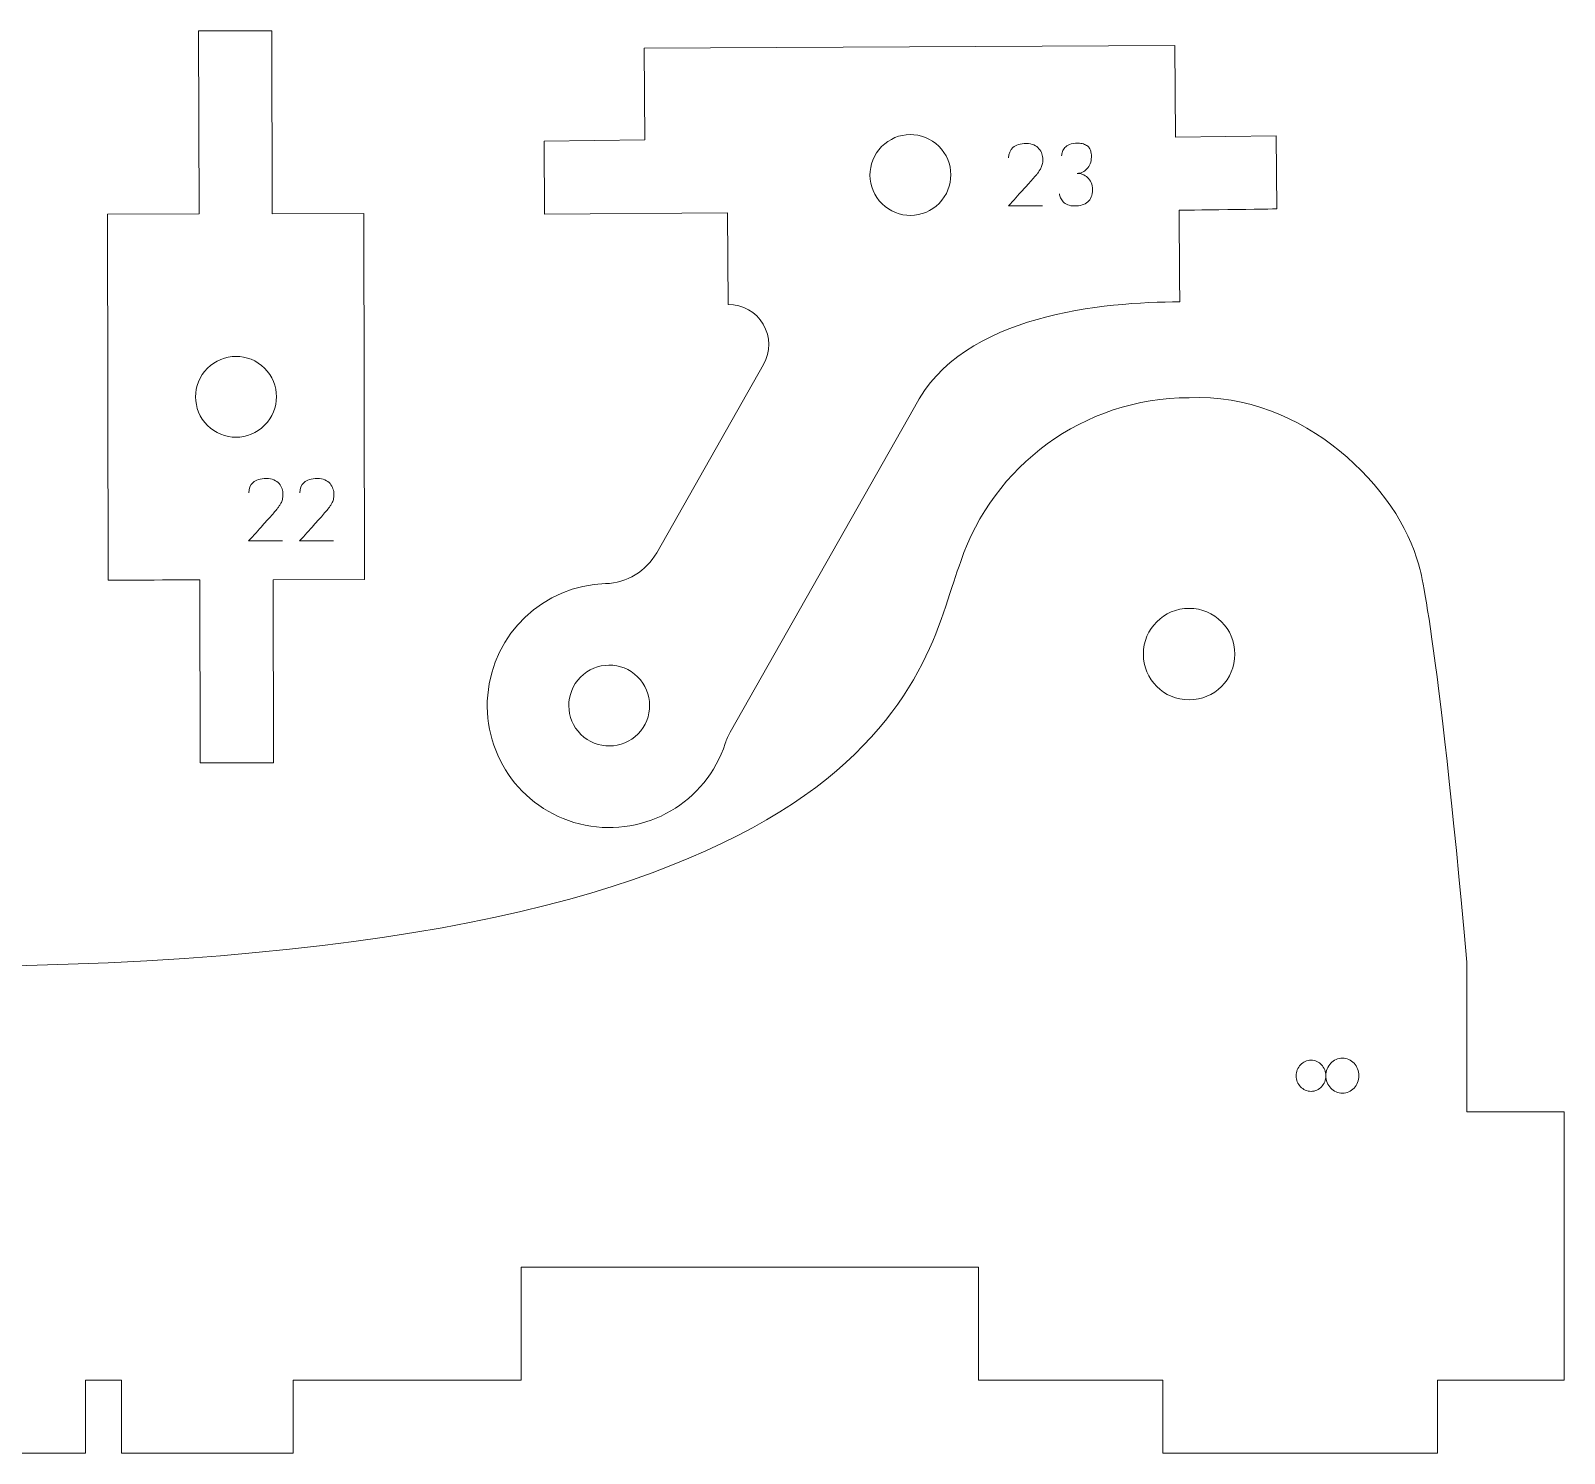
# Model space of a CAD drawing. Header units: centimetres. Extents: x -24 to 24.1, y -20.7 to 0.5.
# Drawn here: x -14.97 to -9.95, y -12.13 to -7.47 of the extents above; entities that cross this region are included whole.
import ezdxf

# ---------------------------------------------------------------- set-up
doc = ezdxf.new("R2010")
doc.units = ezdxf.units.CM
doc.header["$MEASUREMENT"] = 0
doc.layers.add('Layer 1', color=7, linetype='Continuous')

msp = doc.modelspace()

# ---------------------------------------------------------------- linework, layer by layer
at = {"layer": 'Layer 1', "color": 3, "lineweight": 9}
for points, knots in [([(-14.41988, -9.2696), (-14.41988, -9.2696), (-14.41854, -9.8696), (-14.41854, -9.8696), (-14.41854, -9.8696), (-14.41854, -9.8696), (-14.17854, -9.86906), (-14.17854, -9.86906), (-14.17854, -9.86906), (-14.17854, -9.86906), (-14.1799, -9.26906), (-14.1799, -9.26906), (-14.1799, -9.26906), (-14.1799, -9.26906), (-13.87989, -9.26838), (-13.87989, -9.26838), (-13.87989, -9.26838), (-13.87989, -9.26838), (-13.88258, -8.06839), (-13.88258, -8.06839), (-13.88258, -8.06839), (-13.88258, -8.06839), (-14.18258, -8.06906), (-14.18258, -8.06906), (-14.18258, -8.06906), (-14.18258, -8.06906), (-14.18392, -7.46906), (-14.18392, -7.46906), (-14.18392, -7.46906), (-14.18392, -7.46906), (-14.42392, -7.4696), (-14.42392, -7.4696), (-14.42392, -7.4696), (-14.42392, -7.4696), (-14.42257, -8.0696), (-14.42257, -8.0696), (-14.42257, -8.0696), (-14.42257, -8.0696), (-14.72258, -8.07028), (-14.72258, -8.07028), (-14.72258, -8.07028), (-14.72258, -8.07028), (-14.71988, -9.27026), (-14.71988, -9.27026), (-14.71988, -9.27026), (-14.71988, -9.27026), (-14.41988, -9.2696), (-14.41988, -9.2696)], [0, 0, 0, 0, 0.0769231, 0.0769231, 0.0769231, 0.0769231, 0.1538462, 0.1538462, 0.1538462, 0.1538462, 0.2307692, 0.2307692, 0.2307692, 0.2307692, 0.3076923, 0.3076923, 0.3076923, 0.3076923, 0.3846154, 0.3846154, 0.3846154, 0.3846154, 0.4615385, 0.4615385, 0.4615385, 0.4615385, 0.5384615, 0.5384615, 0.5384615, 0.5384615, 0.6153846, 0.6153846, 0.6153846, 0.6153846, 0.6923077, 0.6923077, 0.6923077, 0.6923077, 0.7692308, 0.7692308, 0.7692308, 0.7692308, 0.8461538, 0.8461538, 0.8461538, 0.8461539, 1, 1, 1, 1]), ([(-12.96371, -7.52657), (-12.96371, -7.52657), (-12.9634, -7.52657), (-12.9634, -7.52657), (-12.9634, -7.52657), (-12.9634, -7.52657), (-12.9612, -7.82656), (-12.9612, -7.82656), (-12.9612, -7.82656), (-12.9612, -7.82656), (-12.9612, -7.82679), (-12.9612, -7.82679), (-12.9612, -7.82679), (-12.9612, -7.82679), (-13.29118, -7.83096), (-13.29118, -7.83096), (-13.29118, -7.83096), (-13.29118, -7.83096), (-13.28942, -8.07095), (-13.28942, -8.07095), (-13.28942, -8.07095), (-13.28942, -8.07095), (-12.68944, -8.06655), (-12.68944, -8.06655), (-12.68944, -8.06655), (-12.68944, -8.06655), (-12.68725, -8.36655), (-12.68725, -8.36655), (-12.68725, -8.36655), (-12.64021, -8.3662), (-12.59656, -8.39097), (-12.57275, -8.43154), (-12.57275, -8.43154), (-12.54893, -8.47209), (-12.54856, -8.52229), (-12.57178, -8.5632), (-12.57178, -8.5632), (-12.57178, -8.5632), (-12.92218, -9.18051), (-12.92218, -9.18051), (-12.92218, -9.18051), (-12.95663, -9.24119), (-13.02021, -9.27953), (-13.08996, -9.28168), (-13.08996, -9.28168), (-13.29298, -9.28794), (-13.45908, -9.44537), (-13.47621, -9.64776), (-13.47621, -9.64776), (-13.49332, -9.85016), (-13.35605, -10.03326), (-13.15696, -10.07355), (-13.15696, -10.07355), (-12.95789, -10.11383), (-12.76021, -9.99853), (-12.6973, -9.80538), (-12.6973, -9.80538), (-12.69314, -9.79261), (-12.68771, -9.78029), (-12.68107, -9.7686), (-12.68107, -9.7686), (-12.68107, -9.7686), (-12.07667, -8.70382), (-12.07667, -8.70382), (-12.07667, -8.70382), (-11.92086, -8.39444), (-11.45146, -8.35954), (-11.20728, -8.35776), (-11.20728, -8.35776), (-11.20728, -8.35776), (-11.20948, -8.05776), (-11.20944, -8.05776), (-11.20944, -8.05776), (-11.20941, -8.05776), (-10.88949, -8.05337), (-10.88949, -8.05337), (-10.88949, -8.05337), (-10.88949, -8.05337), (-10.89125, -7.81338), (-10.89125, -7.81338), (-10.89125, -7.81338), (-10.89125, -7.81338), (-11.22123, -7.81777), (-11.22123, -7.81777), (-11.22123, -7.81777), (-11.22123, -7.81777), (-11.22343, -7.51778), (-11.22343, -7.51778), (-11.22343, -7.51778), (-11.22343, -7.51778), (-12.96371, -7.52657), (-12.96371, -7.52657)], [0, 0, 0, 0, 0.0416667, 0.0416667, 0.0416667, 0.0416667, 0.0833333, 0.0833333, 0.0833333, 0.0833333, 0.125, 0.125, 0.125, 0.125, 0.1666667, 0.1666667, 0.1666667, 0.1666667, 0.2083333, 0.2083333, 0.2083333, 0.2083333, 0.25, 0.25, 0.25, 0.25, 0.2916667, 0.2916667, 0.2916667, 0.2916667, 0.3333333, 0.3333333, 0.3333333, 0.3333333, 0.375, 0.375, 0.375, 0.375, 0.4166667, 0.4166667, 0.4166667, 0.4166667, 0.4583333, 0.4583333, 0.4583333, 0.4583333, 0.5, 0.5, 0.5, 0.5, 0.5416667, 0.5416667, 0.5416667, 0.5416667, 0.5833333, 0.5833333, 0.5833333, 0.5833333, 0.625, 0.625, 0.625, 0.625, 0.6666667, 0.6666667, 0.6666667, 0.6666667, 0.7083333, 0.7083333, 0.7083333, 0.7083333, 0.75, 0.75, 0.75, 0.75, 0.7916667, 0.7916667, 0.7916667, 0.7916667, 0.8333333, 0.8333333, 0.8333333, 0.8333333, 0.875, 0.875, 0.875, 0.875, 0.9166667, 0.9166667, 0.9166667, 0.9166667, 1, 1, 1, 1]), ([(-9.94656, -11.01283), (-9.94656, -11.01283), (-9.96655, -11.01283), (-9.96655, -11.01283), (-9.96655, -11.01283), (-9.96655, -11.01283), (-10.26655, -11.01283), (-10.26655, -11.01283), (-10.26655, -11.01283), (-10.26655, -11.01283), (-10.26655, -10.52283), (-10.26655, -10.52283), (-10.26655, -10.52283), (-10.36113, -9.44486), (-10.42323, -9.21143), (-10.42407, -9.22035), (-10.42407, -9.22035), (-10.48698, -8.97389), (-10.80152, -8.65286), (-11.17657, -8.67245), (-11.17657, -8.67245), (-11.52427, -8.67245), (-11.81954, -8.89701), (-11.92527, -9.20898), (-11.92527, -9.20898), (-12.04896, -9.52722), (-12.10121, -10.49558), (-15.12655, -10.53606), (-15.12655, -10.53606), (-15.12655, -10.53606), (-15.11656, -10.53606), (-15.11656, -10.53606), (-15.11656, -10.53606), (-15.11656, -10.53606), (-15.11656, -11.24284), (-15.11656, -11.24284), (-15.11656, -11.24284), (-15.11656, -11.24284), (-15.36657, -11.24284), (-15.36656, -11.24284), (-15.36656, -11.24284), (-15.36656, -11.24284), (-15.36656, -11.89283), (-15.36656, -11.89283), (-15.36656, -11.89283), (-15.36657, -11.89283), (-15.06441, -11.89283), (-15.06441, -11.89283), (-15.06441, -11.89283), (-15.06441, -11.89283), (-15.06441, -12.13283), (-15.06441, -12.13282), (-15.06441, -12.13282), (-15.06441, -12.13282), (-14.79441, -12.13282), (-14.79441, -12.13282), (-14.79441, -12.13282), (-14.79441, -12.13282), (-14.79441, -11.89282), (-14.79441, -11.89282), (-14.79441, -11.89282), (-14.79441, -11.89283), (-14.67657, -11.89283), (-14.67657, -11.89283), (-14.67657, -11.89283), (-14.67657, -11.89283), (-14.67657, -12.13283), (-14.67657, -12.13283), (-14.67657, -12.13283), (-14.67657, -12.13283), (-14.11441, -12.13283), (-14.11441, -12.13283), (-14.11441, -12.13283), (-14.11441, -12.13283), (-14.11441, -11.89283), (-14.11441, -11.89283), (-14.11441, -11.89283), (-14.11441, -11.89283), (-13.36784, -11.89283), (-13.36784, -11.89283), (-13.36784, -11.89283), (-13.36784, -11.89283), (-13.36656, -11.89283), (-13.36656, -11.89283), (-13.36656, -11.89283), (-13.36656, -11.89283), (-13.36656, -11.52281), (-13.36656, -11.52281), (-13.36656, -11.52281), (-13.36656, -11.52281), (-11.86656, -11.52281), (-11.86656, -11.52281), (-11.86656, -11.52281), (-11.86656, -11.52281), (-11.86656, -11.89281), (-11.86656, -11.89281), (-11.86656, -11.89281), (-11.86656, -11.89281), (-11.26265, -11.89281), (-11.26265, -11.89281), (-11.26265, -11.89281), (-11.26265, -11.89281), (-11.26265, -12.13283), (-11.26265, -12.13283), (-11.26265, -12.13283), (-11.26265, -12.13283), (-10.36262, -12.13283), (-10.36262, -12.13283), (-10.36262, -12.13283), (-10.36262, -12.13283), (-10.36262, -11.89283), (-10.36262, -11.89283), (-10.36262, -11.89283), (-10.36262, -11.89283), (-9.94656, -11.89283), (-9.94656, -11.89283), (-9.94656, -11.89283), (-9.94656, -11.89283), (-9.94656, -11.01283), (-9.94656, -11.01283)], [0, 0, 0, 0, 0.0322581, 0.0322581, 0.0322581, 0.0322581, 0.0645161, 0.0645161, 0.0645161, 0.0645161, 0.0967742, 0.0967742, 0.0967742, 0.0967742, 0.1290323, 0.1290323, 0.1290323, 0.1290323, 0.1612903, 0.1612903, 0.1612903, 0.1612903, 0.1935484, 0.1935484, 0.1935484, 0.1935484, 0.2258065, 0.2258065, 0.2258065, 0.2258065, 0.2580645, 0.2580645, 0.2580645, 0.2580645, 0.2903226, 0.2903226, 0.2903226, 0.2903226, 0.3225806, 0.3225806, 0.3225806, 0.3225807, 0.3548387, 0.3548387, 0.3548387, 0.3548387, 0.3870968, 0.3870968, 0.3870968, 0.3870968, 0.4193548, 0.4193548, 0.4193548, 0.4193548, 0.4516129, 0.4516129, 0.4516129, 0.4516129, 0.483871, 0.483871, 0.483871, 0.483871, 0.516129, 0.516129, 0.516129, 0.516129, 0.5483871, 0.5483871, 0.5483871, 0.5483871, 0.5806452, 0.5806452, 0.5806452, 0.5806452, 0.6129032, 0.6129032, 0.6129032, 0.6129032, 0.6451613, 0.6451613, 0.6451613, 0.6451613, 0.6774194, 0.6774194, 0.6774194, 0.6774194, 0.7096774, 0.7096774, 0.7096774, 0.7096774, 0.7419355, 0.7419355, 0.7419355, 0.7419355, 0.7741935, 0.7741935, 0.7741935, 0.7741936, 0.8064516, 0.8064516, 0.8064516, 0.8064516, 0.8387097, 0.8387097, 0.8387097, 0.8387097, 0.8709677, 0.8709677, 0.8709677, 0.8709678, 0.9032258, 0.9032258, 0.9032258, 0.9032258, 0.9354839, 0.9354839, 0.9354839, 0.9354839, 1, 1, 1, 1])]:
    msp.add_open_spline(points, degree=3, knots=knots, dxfattribs=at)
at = {"layer": 'Layer 1', "color": 1, "lineweight": 9}
for points in [[(-11.99596, -8.03517), (-11.9446, -7.98305), (-11.94523, -7.89914), (-11.99734, -7.84778), (-11.99734, -7.84778), (-12.04946, -7.79642), (-12.13335, -7.79704), (-12.18471, -7.84916), (-12.18471, -7.84916), (-12.23607, -7.90128), (-12.23547, -7.98518), (-12.18335, -8.03653), (-12.18335, -8.03653), (-12.13123, -8.08789), (-12.04732, -8.08729), (-11.99596, -8.03517)], [(-14.20777, -8.57543), (-14.25961, -8.52381), (-14.34351, -8.52399), (-14.39514, -8.57585), (-14.39514, -8.57585), (-14.44677, -8.6277), (-14.44657, -8.71161), (-14.39471, -8.76323), (-14.39471, -8.76323), (-14.34286, -8.81486), (-14.25896, -8.81466), (-14.20734, -8.7628), (-14.20734, -8.7628), (-14.1557, -8.71095), (-14.1559, -8.62706), (-14.20777, -8.57543)], [(-11.02657, -9.51283), (-11.02656, -9.42998), (-11.09371, -9.36284), (-11.17655, -9.36284), (-11.17655, -9.36284), (-11.2594, -9.36283), (-11.32654, -9.42998), (-11.32654, -9.51282), (-11.32654, -9.51282), (-11.32655, -9.59567), (-11.2594, -9.66281), (-11.17656, -9.66282), (-11.17656, -9.66282), (-11.09371, -9.66282), (-11.02657, -9.59567), (-11.02657, -9.51283)], [(-12.98327, -9.77449), (-12.9319, -9.72236), (-12.93251, -9.63849), (-12.98463, -9.58713), (-12.98463, -9.58713), (-13.03675, -9.53577), (-13.12062, -9.53637), (-13.172, -9.5885), (-13.172, -9.5885), (-13.22337, -9.64061), (-13.22275, -9.72451), (-13.17064, -9.77587), (-13.17064, -9.77587), (-13.11852, -9.82723), (-13.03463, -9.82662), (-12.98327, -9.77449)]]:
    msp.add_open_spline(points, degree=3, knots=[0, 0, 0, 0, 0.2, 0.2, 0.2, 0.2, 0.4, 0.4, 0.4, 0.4, 0.6, 0.6, 0.6, 0.6, 1, 1, 1, 1], dxfattribs=at)
at = {"layer": 'Layer 1', "color": 5, "lineweight": 9}
for points, knots in [([(-11.76879, -8.04376), (-11.75186, -8.02495), (-11.73652, -8.00792), (-11.72279, -7.99268), (-11.72279, -7.99268), (-11.71696, -7.98628), (-11.71117, -7.97988), (-11.70543, -7.97349), (-11.70543, -7.97349), (-11.69969, -7.96709), (-11.69452, -7.96126), (-11.68991, -7.95599), (-11.68991, -7.95599), (-11.6853, -7.95072), (-11.68144, -7.94625), (-11.67834, -7.94258), (-11.67834, -7.94258), (-11.67524, -7.93892), (-11.6734, -7.93661), (-11.67284, -7.93567), (-11.67284, -7.93567), (-11.67171, -7.93379), (-11.6702, -7.93158), (-11.66832, -7.92904), (-11.66832, -7.92904), (-11.66644, -7.9265), (-11.66461, -7.92349), (-11.66282, -7.92001), (-11.66282, -7.92001), (-11.66103, -7.91653), (-11.65948, -7.91243), (-11.65816, -7.90773), (-11.65816, -7.90773), (-11.65684, -7.90303), (-11.65619, -7.89757), (-11.65619, -7.89136), (-11.65619, -7.89136), (-11.65619, -7.88515), (-11.65722, -7.87894), (-11.65929, -7.87273), (-11.65929, -7.87273), (-11.66136, -7.86653), (-11.66456, -7.86093), (-11.66889, -7.85594), (-11.66889, -7.85594), (-11.67321, -7.85096), (-11.67881, -7.84691), (-11.68568, -7.84381), (-11.68568, -7.84381), (-11.69254, -7.8407), (-11.70087, -7.83915), (-11.71065, -7.83915), (-11.71065, -7.83915), (-11.73041, -7.83934), (-11.74494, -7.84367), (-11.75426, -7.85213), (-11.75426, -7.85213), (-11.76357, -7.8606), (-11.76823, -7.87179), (-11.76823, -7.88572), (-11.76823, -7.88572), (-11.76823, -7.87179), (-11.76357, -7.8606), (-11.75426, -7.85213), (-11.75426, -7.85213), (-11.74494, -7.84367), (-11.73041, -7.83934), (-11.71065, -7.83915), (-11.71065, -7.83915), (-11.70087, -7.83915), (-11.69254, -7.8407), (-11.68568, -7.84381), (-11.68568, -7.84381), (-11.67881, -7.84691), (-11.67321, -7.85096), (-11.66889, -7.85594), (-11.66889, -7.85594), (-11.66456, -7.86093), (-11.66136, -7.86653), (-11.65929, -7.87273), (-11.65929, -7.87273), (-11.65722, -7.87894), (-11.65619, -7.88515), (-11.65619, -7.89136), (-11.65619, -7.89136), (-11.65619, -7.89757), (-11.65684, -7.90303), (-11.65816, -7.90773), (-11.65816, -7.90773), (-11.65948, -7.91243), (-11.66103, -7.91653), (-11.66282, -7.92001), (-11.66282, -7.92001), (-11.66461, -7.92349), (-11.66644, -7.9265), (-11.66832, -7.92904), (-11.66832, -7.92904), (-11.6702, -7.93158), (-11.67171, -7.93379), (-11.67284, -7.93567), (-11.67284, -7.93567), (-11.6734, -7.93661), (-11.67524, -7.93892), (-11.67834, -7.94258), (-11.67834, -7.94258), (-11.68144, -7.94625), (-11.6853, -7.95072), (-11.68991, -7.95599), (-11.68991, -7.95599), (-11.69452, -7.96126), (-11.69969, -7.96709), (-11.70543, -7.97349), (-11.70543, -7.97349), (-11.71117, -7.97988), (-11.71696, -7.98628), (-11.72279, -7.99268), (-11.72279, -7.99268), (-11.73652, -8.00792), (-11.75186, -8.02495), (-11.76879, -8.04376), (-11.76879, -8.04376), (-11.76879, -8.04376), (-11.6576, -8.04376), (-11.6576, -8.04376), (-11.6576, -8.04376), (-11.6576, -8.04376), (-11.76879, -8.04376), (-11.76879, -8.04376)], [0, 0, 0, 0, 0.030303, 0.030303, 0.030303, 0.030303, 0.0606061, 0.0606061, 0.0606061, 0.0606061, 0.0909091, 0.0909091, 0.0909091, 0.0909091, 0.1212121, 0.1212121, 0.1212121, 0.1212121, 0.1515152, 0.1515152, 0.1515152, 0.1515152, 0.1818182, 0.1818182, 0.1818182, 0.1818182, 0.2121212, 0.2121212, 0.2121212, 0.2121212, 0.2424242, 0.2424242, 0.2424242, 0.2424243, 0.2727273, 0.2727273, 0.2727273, 0.2727273, 0.3030303, 0.3030303, 0.3030303, 0.3030303, 0.3333333, 0.3333333, 0.3333333, 0.3333333, 0.3636364, 0.3636364, 0.3636364, 0.3636364, 0.3939394, 0.3939394, 0.3939394, 0.3939394, 0.4242424, 0.4242424, 0.4242424, 0.4242424, 0.4545455, 0.4545455, 0.4545455, 0.4545455, 0.4848485, 0.4848485, 0.4848485, 0.4848485, 0.5151515, 0.5151515, 0.5151515, 0.5151515, 0.5454545, 0.5454545, 0.5454545, 0.5454546, 0.5757576, 0.5757576, 0.5757576, 0.5757576, 0.6060606, 0.6060606, 0.6060606, 0.6060606, 0.6363636, 0.6363636, 0.6363636, 0.6363636, 0.6666667, 0.6666667, 0.6666667, 0.6666667, 0.6969697, 0.6969697, 0.6969697, 0.6969697, 0.7272727, 0.7272727, 0.7272727, 0.7272727, 0.7575758, 0.7575758, 0.7575758, 0.7575758, 0.7878788, 0.7878788, 0.7878788, 0.7878788, 0.8181818, 0.8181818, 0.8181818, 0.8181818, 0.8484848, 0.8484848, 0.8484848, 0.8484849, 0.8787879, 0.8787879, 0.8787879, 0.8787879, 0.9090909, 0.9090909, 0.9090909, 0.9090909, 0.9393939, 0.9393939, 0.9393939, 0.9393939, 1, 1, 1, 1]), ([(-11.60172, -8.00397), (-11.60116, -8.00829), (-11.59989, -8.01276), (-11.59791, -8.01737), (-11.59791, -8.01737), (-11.59594, -8.02198), (-11.59307, -8.02626), (-11.5893, -8.03021), (-11.5893, -8.03021), (-11.58554, -8.03416), (-11.5806, -8.03741), (-11.57449, -8.03995), (-11.57449, -8.03995), (-11.56837, -8.04249), (-11.5608, -8.04376), (-11.55177, -8.04376), (-11.55177, -8.04376), (-11.53371, -8.04357), (-11.5195, -8.0392), (-11.50915, -8.03064), (-11.50915, -8.03064), (-11.49881, -8.02208), (-11.49363, -8.00876), (-11.49363, -7.9907), (-11.49363, -7.9907), (-11.49363, -7.98167), (-11.49509, -7.97377), (-11.49801, -7.967), (-11.49801, -7.967), (-11.50092, -7.96022), (-11.50478, -7.95463), (-11.50958, -7.9502), (-11.50958, -7.9502), (-11.51437, -7.94578), (-11.51974, -7.94244), (-11.52566, -7.94019), (-11.52566, -7.94019), (-11.53159, -7.93793), (-11.53756, -7.9368), (-11.54358, -7.9368), (-11.54358, -7.9368), (-11.53756, -7.93699), (-11.53178, -7.93576), (-11.52623, -7.93313), (-11.52623, -7.93313), (-11.52068, -7.9305), (-11.51574, -7.92678), (-11.51141, -7.92198), (-11.51141, -7.92198), (-11.50708, -7.91718), (-11.5036, -7.91154), (-11.50097, -7.90505), (-11.50097, -7.90505), (-11.49833, -7.89856), (-11.49702, -7.89155), (-11.49702, -7.88402), (-11.49702, -7.88402), (-11.49702, -7.88195), (-11.49706, -7.87932), (-11.49716, -7.87612), (-11.49716, -7.87612), (-11.49725, -7.87292), (-11.49772, -7.86963), (-11.49857, -7.86624), (-11.49857, -7.86624), (-11.49942, -7.86286), (-11.50073, -7.85947), (-11.50252, -7.85608), (-11.50252, -7.85608), (-11.50431, -7.8527), (-11.50685, -7.84964), (-11.51014, -7.84691), (-11.51014, -7.84691), (-11.51343, -7.84418), (-11.51767, -7.84202), (-11.52284, -7.84042), (-11.52284, -7.84042), (-11.52801, -7.83882), (-11.53427, -7.83802), (-11.54161, -7.83802), (-11.54161, -7.83802), (-11.5529, -7.83802), (-11.56188, -7.83939), (-11.56856, -7.84211), (-11.56856, -7.84211), (-11.57524, -7.84484), (-11.58041, -7.84823), (-11.58408, -7.85227), (-11.58408, -7.85227), (-11.58775, -7.85632), (-11.59029, -7.86074), (-11.5917, -7.86554), (-11.5917, -7.86554), (-11.59311, -7.87034), (-11.5941, -7.8749), (-11.59467, -7.87923), (-11.59467, -7.87923), (-11.5941, -7.8749), (-11.59311, -7.87034), (-11.5917, -7.86554), (-11.5917, -7.86554), (-11.59029, -7.86074), (-11.58775, -7.85632), (-11.58408, -7.85227), (-11.58408, -7.85227), (-11.58041, -7.84823), (-11.57524, -7.84484), (-11.56856, -7.84211), (-11.56856, -7.84211), (-11.56188, -7.83939), (-11.5529, -7.83802), (-11.54161, -7.83802), (-11.54161, -7.83802), (-11.53427, -7.83802), (-11.52801, -7.83882), (-11.52284, -7.84042), (-11.52284, -7.84042), (-11.51767, -7.84202), (-11.51343, -7.84418), (-11.51014, -7.84691), (-11.51014, -7.84691), (-11.50685, -7.84964), (-11.50431, -7.8527), (-11.50252, -7.85608), (-11.50252, -7.85608), (-11.50073, -7.85947), (-11.49942, -7.86286), (-11.49857, -7.86624), (-11.49857, -7.86624), (-11.49772, -7.86963), (-11.49725, -7.87288), (-11.49716, -7.87598), (-11.49716, -7.87598), (-11.49706, -7.87908), (-11.49702, -7.88177), (-11.49702, -7.88402), (-11.49702, -7.88402), (-11.49702, -7.89155), (-11.49833, -7.89856), (-11.50097, -7.90505), (-11.50097, -7.90505), (-11.5036, -7.91154), (-11.50708, -7.91718), (-11.51141, -7.92198), (-11.51141, -7.92198), (-11.51574, -7.92678), (-11.52068, -7.9305), (-11.52623, -7.93313), (-11.52623, -7.93313), (-11.53178, -7.93576), (-11.53756, -7.93699), (-11.54358, -7.9368), (-11.54358, -7.9368), (-11.53756, -7.9368), (-11.53159, -7.93793), (-11.52566, -7.94019), (-11.52566, -7.94019), (-11.51974, -7.94244), (-11.51437, -7.94578), (-11.50958, -7.9502), (-11.50958, -7.9502), (-11.50478, -7.95463), (-11.50092, -7.96022), (-11.49801, -7.967), (-11.49801, -7.967), (-11.49509, -7.97377), (-11.49363, -7.98167), (-11.49363, -7.9907), (-11.49363, -7.9907), (-11.49363, -8.00876), (-11.49881, -8.02208), (-11.50915, -8.03064), (-11.50915, -8.03064), (-11.5195, -8.0392), (-11.53371, -8.04357), (-11.55177, -8.04376), (-11.55177, -8.04376), (-11.5608, -8.04376), (-11.56837, -8.04249), (-11.57449, -8.03995), (-11.57449, -8.03995), (-11.5806, -8.03741), (-11.58554, -8.03416), (-11.5893, -8.03021), (-11.5893, -8.03021), (-11.59307, -8.02626), (-11.59594, -8.02198), (-11.59791, -8.01737), (-11.59791, -8.01737), (-11.59989, -8.01276), (-11.60116, -8.00829), (-11.60172, -8.00397)], [0, 0, 0, 0, 0.0204082, 0.0204082, 0.0204082, 0.0204082, 0.0408163, 0.0408163, 0.0408163, 0.0408163, 0.0612245, 0.0612245, 0.0612245, 0.0612245, 0.0816327, 0.0816327, 0.0816327, 0.0816327, 0.1020408, 0.1020408, 0.1020408, 0.1020408, 0.122449, 0.122449, 0.122449, 0.122449, 0.1428571, 0.1428571, 0.1428571, 0.1428572, 0.1632653, 0.1632653, 0.1632653, 0.1632653, 0.1836735, 0.1836735, 0.1836735, 0.1836735, 0.2040816, 0.2040816, 0.2040816, 0.2040816, 0.2244898, 0.2244898, 0.2244898, 0.2244898, 0.244898, 0.244898, 0.244898, 0.244898, 0.2653061, 0.2653061, 0.2653061, 0.2653061, 0.2857143, 0.2857143, 0.2857143, 0.2857143, 0.3061224, 0.3061224, 0.3061224, 0.3061225, 0.3265306, 0.3265306, 0.3265306, 0.3265306, 0.3469388, 0.3469388, 0.3469388, 0.3469388, 0.3673469, 0.3673469, 0.3673469, 0.3673469, 0.3877551, 0.3877551, 0.3877551, 0.3877551, 0.4081633, 0.4081633, 0.4081633, 0.4081633, 0.4285714, 0.4285714, 0.4285714, 0.4285714, 0.4489796, 0.4489796, 0.4489796, 0.4489796, 0.4693878, 0.4693878, 0.4693878, 0.4693878, 0.4897959, 0.4897959, 0.4897959, 0.4897959, 0.5102041, 0.5102041, 0.5102041, 0.5102041, 0.5306122, 0.5306122, 0.5306122, 0.5306123, 0.5510204, 0.5510204, 0.5510204, 0.5510204, 0.5714286, 0.5714286, 0.5714286, 0.5714286, 0.5918367, 0.5918367, 0.5918367, 0.5918367, 0.6122449, 0.6122449, 0.6122449, 0.6122449, 0.6326531, 0.6326531, 0.6326531, 0.6326531, 0.6530612, 0.6530612, 0.6530612, 0.6530612, 0.6734694, 0.6734694, 0.6734694, 0.6734694, 0.6938776, 0.6938776, 0.6938776, 0.6938776, 0.7142857, 0.7142857, 0.7142857, 0.7142857, 0.7346939, 0.7346939, 0.7346939, 0.7346939, 0.755102, 0.755102, 0.755102, 0.7551021, 0.7755102, 0.7755102, 0.7755102, 0.7755102, 0.7959184, 0.7959184, 0.7959184, 0.7959184, 0.8163265, 0.8163265, 0.8163265, 0.8163265, 0.8367347, 0.8367347, 0.8367347, 0.8367347, 0.8571429, 0.8571429, 0.8571429, 0.8571429, 0.877551, 0.877551, 0.877551, 0.877551, 0.8979592, 0.8979592, 0.8979592, 0.8979592, 0.9183673, 0.9183673, 0.9183673, 0.9183674, 0.9387755, 0.9387755, 0.9387755, 0.9387755, 0.9591837, 0.9591837, 0.9591837, 0.9591837, 1, 1, 1, 1]), ([(-14.25987, -9.14179), (-14.24294, -9.12298), (-14.2276, -9.10595), (-14.21387, -9.09071), (-14.21387, -9.09071), (-14.20804, -9.08431), (-14.20225, -9.07791), (-14.19651, -9.07152), (-14.19651, -9.07152), (-14.19077, -9.06512), (-14.1856, -9.05929), (-14.18099, -9.05402), (-14.18099, -9.05402), (-14.17638, -9.04875), (-14.17252, -9.04428), (-14.16942, -9.04061), (-14.16942, -9.04061), (-14.16632, -9.03695), (-14.16448, -9.03464), (-14.16392, -9.0337), (-14.16392, -9.0337), (-14.16279, -9.03182), (-14.16128, -9.02961), (-14.1594, -9.02707), (-14.1594, -9.02707), (-14.15752, -9.02453), (-14.15569, -9.02152), (-14.1539, -9.01804), (-14.1539, -9.01804), (-14.15211, -9.01456), (-14.15056, -9.01046), (-14.14924, -9.00576), (-14.14924, -9.00576), (-14.14792, -9.00106), (-14.14727, -8.9956), (-14.14727, -8.98939), (-14.14727, -8.98939), (-14.14727, -8.98318), (-14.1483, -8.97697), (-14.15037, -8.97076), (-14.15037, -8.97076), (-14.15244, -8.96456), (-14.15564, -8.95896), (-14.15997, -8.95397), (-14.15997, -8.95397), (-14.16429, -8.94899), (-14.16989, -8.94494), (-14.17676, -8.94184), (-14.17676, -8.94184), (-14.18362, -8.93873), (-14.19195, -8.93718), (-14.20173, -8.93718), (-14.20173, -8.93718), (-14.22149, -8.93737), (-14.23602, -8.9417), (-14.24534, -8.95016), (-14.24534, -8.95016), (-14.25465, -8.95863), (-14.25931, -8.96982), (-14.25931, -8.98375), (-14.25931, -8.98375), (-14.25931, -8.96982), (-14.25465, -8.95863), (-14.24534, -8.95016), (-14.24534, -8.95016), (-14.23602, -8.9417), (-14.22149, -8.93737), (-14.20173, -8.93718), (-14.20173, -8.93718), (-14.19195, -8.93718), (-14.18362, -8.93873), (-14.17676, -8.94184), (-14.17676, -8.94184), (-14.16989, -8.94494), (-14.16429, -8.94899), (-14.15997, -8.95397), (-14.15997, -8.95397), (-14.15564, -8.95896), (-14.15244, -8.96456), (-14.15037, -8.97076), (-14.15037, -8.97076), (-14.1483, -8.97697), (-14.14727, -8.98318), (-14.14727, -8.98939), (-14.14727, -8.98939), (-14.14727, -8.9956), (-14.14792, -9.00106), (-14.14924, -9.00576), (-14.14924, -9.00576), (-14.15056, -9.01046), (-14.15211, -9.01456), (-14.1539, -9.01804), (-14.1539, -9.01804), (-14.15569, -9.02152), (-14.15752, -9.02453), (-14.1594, -9.02707), (-14.1594, -9.02707), (-14.16128, -9.02961), (-14.16279, -9.03182), (-14.16392, -9.0337), (-14.16392, -9.0337), (-14.16448, -9.03464), (-14.16632, -9.03695), (-14.16942, -9.04061), (-14.16942, -9.04061), (-14.17252, -9.04428), (-14.17638, -9.04875), (-14.18099, -9.05402), (-14.18099, -9.05402), (-14.1856, -9.05929), (-14.19077, -9.06512), (-14.19651, -9.07152), (-14.19651, -9.07152), (-14.20225, -9.07791), (-14.20804, -9.08431), (-14.21387, -9.09071), (-14.21387, -9.09071), (-14.2276, -9.10595), (-14.24294, -9.12298), (-14.25987, -9.14179), (-14.25987, -9.14179), (-14.25987, -9.14179), (-14.14868, -9.14179), (-14.14868, -9.14179), (-14.14868, -9.14179), (-14.14868, -9.14179), (-14.25987, -9.14179), (-14.25987, -9.14179)], [0, 0, 0, 0, 0.030303, 0.030303, 0.030303, 0.030303, 0.0606061, 0.0606061, 0.0606061, 0.0606061, 0.0909091, 0.0909091, 0.0909091, 0.0909091, 0.1212121, 0.1212121, 0.1212121, 0.1212121, 0.1515152, 0.1515152, 0.1515152, 0.1515152, 0.1818182, 0.1818182, 0.1818182, 0.1818182, 0.2121212, 0.2121212, 0.2121212, 0.2121212, 0.2424242, 0.2424242, 0.2424242, 0.2424243, 0.2727273, 0.2727273, 0.2727273, 0.2727273, 0.3030303, 0.3030303, 0.3030303, 0.3030303, 0.3333333, 0.3333333, 0.3333333, 0.3333333, 0.3636364, 0.3636364, 0.3636364, 0.3636364, 0.3939394, 0.3939394, 0.3939394, 0.3939394, 0.4242424, 0.4242424, 0.4242424, 0.4242424, 0.4545455, 0.4545455, 0.4545455, 0.4545455, 0.4848485, 0.4848485, 0.4848485, 0.4848485, 0.5151515, 0.5151515, 0.5151515, 0.5151515, 0.5454545, 0.5454545, 0.5454545, 0.5454546, 0.5757576, 0.5757576, 0.5757576, 0.5757576, 0.6060606, 0.6060606, 0.6060606, 0.6060606, 0.6363636, 0.6363636, 0.6363636, 0.6363636, 0.6666667, 0.6666667, 0.6666667, 0.6666667, 0.6969697, 0.6969697, 0.6969697, 0.6969697, 0.7272727, 0.7272727, 0.7272727, 0.7272727, 0.7575758, 0.7575758, 0.7575758, 0.7575758, 0.7878788, 0.7878788, 0.7878788, 0.7878788, 0.8181818, 0.8181818, 0.8181818, 0.8181818, 0.8484848, 0.8484848, 0.8484848, 0.8484849, 0.8787879, 0.8787879, 0.8787879, 0.8787879, 0.9090909, 0.9090909, 0.9090909, 0.9090909, 0.9393939, 0.9393939, 0.9393939, 0.9393939, 1, 1, 1, 1]), ([(-14.0928, -9.14179), (-14.07587, -9.12298), (-14.06053, -9.10595), (-14.0468, -9.09071), (-14.0468, -9.09071), (-14.04097, -9.08431), (-14.03518, -9.07791), (-14.02944, -9.07152), (-14.02944, -9.07152), (-14.0237, -9.06512), (-14.01853, -9.05929), (-14.01392, -9.05402), (-14.01392, -9.05402), (-14.00931, -9.04875), (-14.00545, -9.04428), (-14.00235, -9.04061), (-14.00235, -9.04061), (-13.99925, -9.03695), (-13.99741, -9.03464), (-13.99685, -9.0337), (-13.99685, -9.0337), (-13.99572, -9.03182), (-13.99421, -9.02961), (-13.99233, -9.02707), (-13.99233, -9.02707), (-13.99045, -9.02453), (-13.98862, -9.02152), (-13.98683, -9.01804), (-13.98683, -9.01804), (-13.98504, -9.01456), (-13.98349, -9.01046), (-13.98217, -9.00576), (-13.98217, -9.00576), (-13.98085, -9.00106), (-13.9802, -8.9956), (-13.9802, -8.98939), (-13.9802, -8.98939), (-13.9802, -8.98318), (-13.98123, -8.97697), (-13.9833, -8.97076), (-13.9833, -8.97076), (-13.98537, -8.96456), (-13.98857, -8.95896), (-13.9929, -8.95397), (-13.9929, -8.95397), (-13.99722, -8.94899), (-14.00282, -8.94494), (-14.00969, -8.94184), (-14.00969, -8.94184), (-14.01655, -8.93873), (-14.02488, -8.93718), (-14.03466, -8.93718), (-14.03466, -8.93718), (-14.05442, -8.93737), (-14.06895, -8.9417), (-14.07827, -8.95016), (-14.07827, -8.95016), (-14.08758, -8.95863), (-14.09224, -8.96982), (-14.09224, -8.98375), (-14.09224, -8.98375), (-14.09224, -8.96982), (-14.08758, -8.95863), (-14.07827, -8.95016), (-14.07827, -8.95016), (-14.06895, -8.9417), (-14.05442, -8.93737), (-14.03466, -8.93718), (-14.03466, -8.93718), (-14.02488, -8.93718), (-14.01655, -8.93873), (-14.00969, -8.94184), (-14.00969, -8.94184), (-14.00282, -8.94494), (-13.99722, -8.94899), (-13.9929, -8.95397), (-13.9929, -8.95397), (-13.98857, -8.95896), (-13.98537, -8.96456), (-13.9833, -8.97076), (-13.9833, -8.97076), (-13.98123, -8.97697), (-13.9802, -8.98318), (-13.9802, -8.98939), (-13.9802, -8.98939), (-13.9802, -8.9956), (-13.98085, -9.00106), (-13.98217, -9.00576), (-13.98217, -9.00576), (-13.98349, -9.01046), (-13.98504, -9.01456), (-13.98683, -9.01804), (-13.98683, -9.01804), (-13.98862, -9.02152), (-13.99045, -9.02453), (-13.99233, -9.02707), (-13.99233, -9.02707), (-13.99421, -9.02961), (-13.99572, -9.03182), (-13.99685, -9.0337), (-13.99685, -9.0337), (-13.99741, -9.03464), (-13.99925, -9.03695), (-14.00235, -9.04061), (-14.00235, -9.04061), (-14.00545, -9.04428), (-14.00931, -9.04875), (-14.01392, -9.05402), (-14.01392, -9.05402), (-14.01853, -9.05929), (-14.0237, -9.06512), (-14.02944, -9.07152), (-14.02944, -9.07152), (-14.03518, -9.07791), (-14.04097, -9.08431), (-14.0468, -9.09071), (-14.0468, -9.09071), (-14.06053, -9.10595), (-14.07587, -9.12298), (-14.0928, -9.14179), (-14.0928, -9.14179), (-14.0928, -9.14179), (-13.98161, -9.14179), (-13.98161, -9.14179), (-13.98161, -9.14179), (-13.98161, -9.14179), (-14.0928, -9.14179), (-14.0928, -9.14179)], [0, 0, 0, 0, 0.030303, 0.030303, 0.030303, 0.030303, 0.0606061, 0.0606061, 0.0606061, 0.0606061, 0.0909091, 0.0909091, 0.0909091, 0.0909091, 0.1212121, 0.1212121, 0.1212121, 0.1212121, 0.1515152, 0.1515152, 0.1515152, 0.1515152, 0.1818182, 0.1818182, 0.1818182, 0.1818182, 0.2121212, 0.2121212, 0.2121212, 0.2121212, 0.2424242, 0.2424242, 0.2424242, 0.2424243, 0.2727273, 0.2727273, 0.2727273, 0.2727273, 0.3030303, 0.3030303, 0.3030303, 0.3030303, 0.3333333, 0.3333333, 0.3333333, 0.3333333, 0.3636364, 0.3636364, 0.3636364, 0.3636364, 0.3939394, 0.3939394, 0.3939394, 0.3939394, 0.4242424, 0.4242424, 0.4242424, 0.4242424, 0.4545455, 0.4545455, 0.4545455, 0.4545455, 0.4848485, 0.4848485, 0.4848485, 0.4848485, 0.5151515, 0.5151515, 0.5151515, 0.5151515, 0.5454545, 0.5454545, 0.5454545, 0.5454546, 0.5757576, 0.5757576, 0.5757576, 0.5757576, 0.6060606, 0.6060606, 0.6060606, 0.6060606, 0.6363636, 0.6363636, 0.6363636, 0.6363636, 0.6666667, 0.6666667, 0.6666667, 0.6666667, 0.6969697, 0.6969697, 0.6969697, 0.6969697, 0.7272727, 0.7272727, 0.7272727, 0.7272727, 0.7575758, 0.7575758, 0.7575758, 0.7575758, 0.7878788, 0.7878788, 0.7878788, 0.7878788, 0.8181818, 0.8181818, 0.8181818, 0.8181818, 0.8484848, 0.8484848, 0.8484848, 0.8484849, 0.8787879, 0.8787879, 0.8787879, 0.8787879, 0.9090909, 0.9090909, 0.9090909, 0.9090909, 0.9393939, 0.9393939, 0.9393939, 0.9393939, 1, 1, 1, 1]), ([(-10.72831, -10.89511), (-10.72831, -10.90207), (-10.72958, -10.90866), (-10.73212, -10.91487), (-10.73212, -10.91487), (-10.73466, -10.92108), (-10.73814, -10.92649), (-10.74256, -10.9311), (-10.74256, -10.9311), (-10.74699, -10.93571), (-10.75211, -10.93937), (-10.75795, -10.9421), (-10.75795, -10.9421), (-10.76378, -10.94483), (-10.77008, -10.94619), (-10.77685, -10.94619), (-10.77685, -10.94619), (-10.78363, -10.94619), (-10.78998, -10.94483), (-10.7959, -10.9421), (-10.7959, -10.9421), (-10.80183, -10.93937), (-10.807, -10.93571), (-10.81143, -10.9311), (-10.81143, -10.9311), (-10.81585, -10.92649), (-10.81933, -10.92108), (-10.82187, -10.91487), (-10.82187, -10.91487), (-10.82441, -10.90866), (-10.82568, -10.90207), (-10.82568, -10.89511), (-10.82568, -10.89511), (-10.82568, -10.88815), (-10.82441, -10.88157), (-10.82187, -10.87536), (-10.82187, -10.87536), (-10.81933, -10.86915), (-10.81585, -10.86374), (-10.81143, -10.85913), (-10.81143, -10.85913), (-10.807, -10.85452), (-10.80183, -10.85085), (-10.7959, -10.84812), (-10.7959, -10.84812), (-10.78998, -10.8454), (-10.78363, -10.84403), (-10.77685, -10.84403), (-10.77685, -10.84403), (-10.77008, -10.84403), (-10.76378, -10.8454), (-10.75795, -10.84812), (-10.75795, -10.84812), (-10.75211, -10.85085), (-10.74699, -10.85452), (-10.74256, -10.85913), (-10.74256, -10.85913), (-10.73814, -10.86374), (-10.73466, -10.86915), (-10.73212, -10.87536), (-10.73212, -10.87536), (-10.72958, -10.88157), (-10.72831, -10.88815), (-10.72831, -10.89511)], [0, 0, 0, 0, 0.0588235, 0.0588235, 0.0588235, 0.0588235, 0.1176471, 0.1176471, 0.1176471, 0.1176471, 0.1764706, 0.1764706, 0.1764706, 0.1764706, 0.2352941, 0.2352941, 0.2352941, 0.2352941, 0.2941176, 0.2941176, 0.2941176, 0.2941177, 0.3529412, 0.3529412, 0.3529412, 0.3529412, 0.4117647, 0.4117647, 0.4117647, 0.4117647, 0.4705882, 0.4705882, 0.4705882, 0.4705882, 0.5294118, 0.5294118, 0.5294118, 0.5294118, 0.5882353, 0.5882353, 0.5882353, 0.5882353, 0.6470588, 0.6470588, 0.6470588, 0.6470588, 0.7058824, 0.7058824, 0.7058824, 0.7058824, 0.7647059, 0.7647059, 0.7647059, 0.7647059, 0.8235294, 0.8235294, 0.8235294, 0.8235294, 0.8823529, 0.8823529, 0.8823529, 0.882353, 1, 1, 1, 1]), ([(-10.72831, -10.89511), (-10.72831, -10.90207), (-10.72958, -10.90866), (-10.73212, -10.91487), (-10.73212, -10.91487), (-10.73466, -10.92108), (-10.73814, -10.92649), (-10.74256, -10.9311), (-10.74256, -10.9311), (-10.74699, -10.93571), (-10.75211, -10.93937), (-10.75795, -10.9421), (-10.75795, -10.9421), (-10.76378, -10.94483), (-10.77008, -10.94619), (-10.77685, -10.94619), (-10.77685, -10.94619), (-10.78363, -10.94619), (-10.78998, -10.94483), (-10.7959, -10.9421), (-10.7959, -10.9421), (-10.80183, -10.93937), (-10.807, -10.93571), (-10.81143, -10.9311), (-10.81143, -10.9311), (-10.81585, -10.92649), (-10.81933, -10.92108), (-10.82187, -10.91487), (-10.82187, -10.91487), (-10.82441, -10.90866), (-10.82568, -10.90207), (-10.82568, -10.89511), (-10.82568, -10.89511), (-10.82568, -10.88815), (-10.82441, -10.88157), (-10.82187, -10.87536), (-10.82187, -10.87536), (-10.81933, -10.86915), (-10.81585, -10.86374), (-10.81143, -10.85913), (-10.81143, -10.85913), (-10.807, -10.85452), (-10.80183, -10.85085), (-10.7959, -10.84812), (-10.7959, -10.84812), (-10.78998, -10.8454), (-10.78363, -10.84403), (-10.77685, -10.84403), (-10.77685, -10.84403), (-10.77008, -10.84403), (-10.76378, -10.8454), (-10.75795, -10.84812), (-10.75795, -10.84812), (-10.75211, -10.85085), (-10.74699, -10.85452), (-10.74256, -10.85913), (-10.74256, -10.85913), (-10.73814, -10.86374), (-10.73466, -10.86915), (-10.73212, -10.87536), (-10.73212, -10.87536), (-10.72958, -10.88157), (-10.72831, -10.88815), (-10.72831, -10.89511)], [0, 0, 0, 0, 0.0588235, 0.0588235, 0.0588235, 0.0588235, 0.1176471, 0.1176471, 0.1176471, 0.1176471, 0.1764706, 0.1764706, 0.1764706, 0.1764706, 0.2352941, 0.2352941, 0.2352941, 0.2352941, 0.2941176, 0.2941176, 0.2941176, 0.2941177, 0.3529412, 0.3529412, 0.3529412, 0.3529412, 0.4117647, 0.4117647, 0.4117647, 0.4117647, 0.4705882, 0.4705882, 0.4705882, 0.4705882, 0.5294118, 0.5294118, 0.5294118, 0.5294118, 0.5882353, 0.5882353, 0.5882353, 0.5882353, 0.6470588, 0.6470588, 0.6470588, 0.6470588, 0.7058824, 0.7058824, 0.7058824, 0.7058824, 0.7647059, 0.7647059, 0.7647059, 0.7647059, 0.8235294, 0.8235294, 0.8235294, 0.8235294, 0.8823529, 0.8823529, 0.8823529, 0.882353, 1, 1, 1, 1]), ([(-10.61994, -10.89511), (-10.61994, -10.90302), (-10.62135, -10.91045), (-10.62417, -10.91741), (-10.62417, -10.91741), (-10.627, -10.92437), (-10.6309, -10.93048), (-10.63589, -10.93575), (-10.63589, -10.93575), (-10.64087, -10.94102), (-10.64666, -10.94516), (-10.65324, -10.94817), (-10.65324, -10.94817), (-10.65983, -10.95118), (-10.66679, -10.95269), (-10.67413, -10.95269), (-10.67413, -10.95269), (-10.68146, -10.95269), (-10.68843, -10.95118), (-10.69501, -10.94817), (-10.69501, -10.94817), (-10.7016, -10.94516), (-10.70733, -10.94102), (-10.71223, -10.93575), (-10.71223, -10.93575), (-10.71712, -10.93048), (-10.72102, -10.92437), (-10.72394, -10.91741), (-10.72394, -10.91741), (-10.72685, -10.91045), (-10.72831, -10.90302), (-10.72831, -10.89511), (-10.72831, -10.89511), (-10.72831, -10.88721), (-10.72685, -10.87973), (-10.72394, -10.87268), (-10.72394, -10.87268), (-10.72102, -10.86562), (-10.71712, -10.85946), (-10.71223, -10.85419), (-10.71223, -10.85419), (-10.70733, -10.84892), (-10.7016, -10.84478), (-10.69501, -10.84177), (-10.69501, -10.84177), (-10.68843, -10.83876), (-10.68146, -10.83726), (-10.67413, -10.83726), (-10.67413, -10.83726), (-10.66679, -10.83726), (-10.65983, -10.83876), (-10.65324, -10.84177), (-10.65324, -10.84177), (-10.64666, -10.84478), (-10.64087, -10.84892), (-10.63589, -10.85419), (-10.63589, -10.85419), (-10.6309, -10.85946), (-10.627, -10.86562), (-10.62417, -10.87268), (-10.62417, -10.87268), (-10.62135, -10.87973), (-10.61994, -10.88721), (-10.61994, -10.89511)], [0, 0, 0, 0, 0.0588235, 0.0588235, 0.0588235, 0.0588235, 0.1176471, 0.1176471, 0.1176471, 0.1176471, 0.1764706, 0.1764706, 0.1764706, 0.1764706, 0.2352941, 0.2352941, 0.2352941, 0.2352941, 0.2941176, 0.2941176, 0.2941176, 0.2941177, 0.3529412, 0.3529412, 0.3529412, 0.3529412, 0.4117647, 0.4117647, 0.4117647, 0.4117647, 0.4705882, 0.4705882, 0.4705882, 0.4705882, 0.5294118, 0.5294118, 0.5294118, 0.5294118, 0.5882353, 0.5882353, 0.5882353, 0.5882353, 0.6470588, 0.6470588, 0.6470588, 0.6470588, 0.7058824, 0.7058824, 0.7058824, 0.7058824, 0.7647059, 0.7647059, 0.7647059, 0.7647059, 0.8235294, 0.8235294, 0.8235294, 0.8235294, 0.8823529, 0.8823529, 0.8823529, 0.882353, 1, 1, 1, 1]), ([(-10.61994, -10.89511), (-10.61994, -10.90302), (-10.62135, -10.91045), (-10.62417, -10.91741), (-10.62417, -10.91741), (-10.627, -10.92437), (-10.6309, -10.93048), (-10.63589, -10.93575), (-10.63589, -10.93575), (-10.64087, -10.94102), (-10.64666, -10.94516), (-10.65324, -10.94817), (-10.65324, -10.94817), (-10.65983, -10.95118), (-10.66679, -10.95269), (-10.67413, -10.95269), (-10.67413, -10.95269), (-10.68146, -10.95269), (-10.68843, -10.95118), (-10.69501, -10.94817), (-10.69501, -10.94817), (-10.7016, -10.94516), (-10.70733, -10.94102), (-10.71223, -10.93575), (-10.71223, -10.93575), (-10.71712, -10.93048), (-10.72102, -10.92437), (-10.72394, -10.91741), (-10.72394, -10.91741), (-10.72685, -10.91045), (-10.72831, -10.90302), (-10.72831, -10.89511), (-10.72831, -10.89511), (-10.72831, -10.88721), (-10.72685, -10.87973), (-10.72394, -10.87268), (-10.72394, -10.87268), (-10.72102, -10.86562), (-10.71712, -10.85946), (-10.71223, -10.85419), (-10.71223, -10.85419), (-10.70733, -10.84892), (-10.7016, -10.84478), (-10.69501, -10.84177), (-10.69501, -10.84177), (-10.68843, -10.83876), (-10.68146, -10.83726), (-10.67413, -10.83726), (-10.67413, -10.83726), (-10.66679, -10.83726), (-10.65983, -10.83876), (-10.65324, -10.84177), (-10.65324, -10.84177), (-10.64666, -10.84478), (-10.64087, -10.84892), (-10.63589, -10.85419), (-10.63589, -10.85419), (-10.6309, -10.85946), (-10.627, -10.86562), (-10.62417, -10.87268), (-10.62417, -10.87268), (-10.62135, -10.87973), (-10.61994, -10.88721), (-10.61994, -10.89511)], [0, 0, 0, 0, 0.0588235, 0.0588235, 0.0588235, 0.0588235, 0.1176471, 0.1176471, 0.1176471, 0.1176471, 0.1764706, 0.1764706, 0.1764706, 0.1764706, 0.2352941, 0.2352941, 0.2352941, 0.2352941, 0.2941176, 0.2941176, 0.2941176, 0.2941177, 0.3529412, 0.3529412, 0.3529412, 0.3529412, 0.4117647, 0.4117647, 0.4117647, 0.4117647, 0.4705882, 0.4705882, 0.4705882, 0.4705882, 0.5294118, 0.5294118, 0.5294118, 0.5294118, 0.5882353, 0.5882353, 0.5882353, 0.5882353, 0.6470588, 0.6470588, 0.6470588, 0.6470588, 0.7058824, 0.7058824, 0.7058824, 0.7058824, 0.7647059, 0.7647059, 0.7647059, 0.7647059, 0.8235294, 0.8235294, 0.8235294, 0.8235294, 0.8823529, 0.8823529, 0.8823529, 0.882353, 1, 1, 1, 1])]:
    msp.add_open_spline(points, degree=3, knots=knots, dxfattribs=at)

doc.saveas('drawing.dxf')
